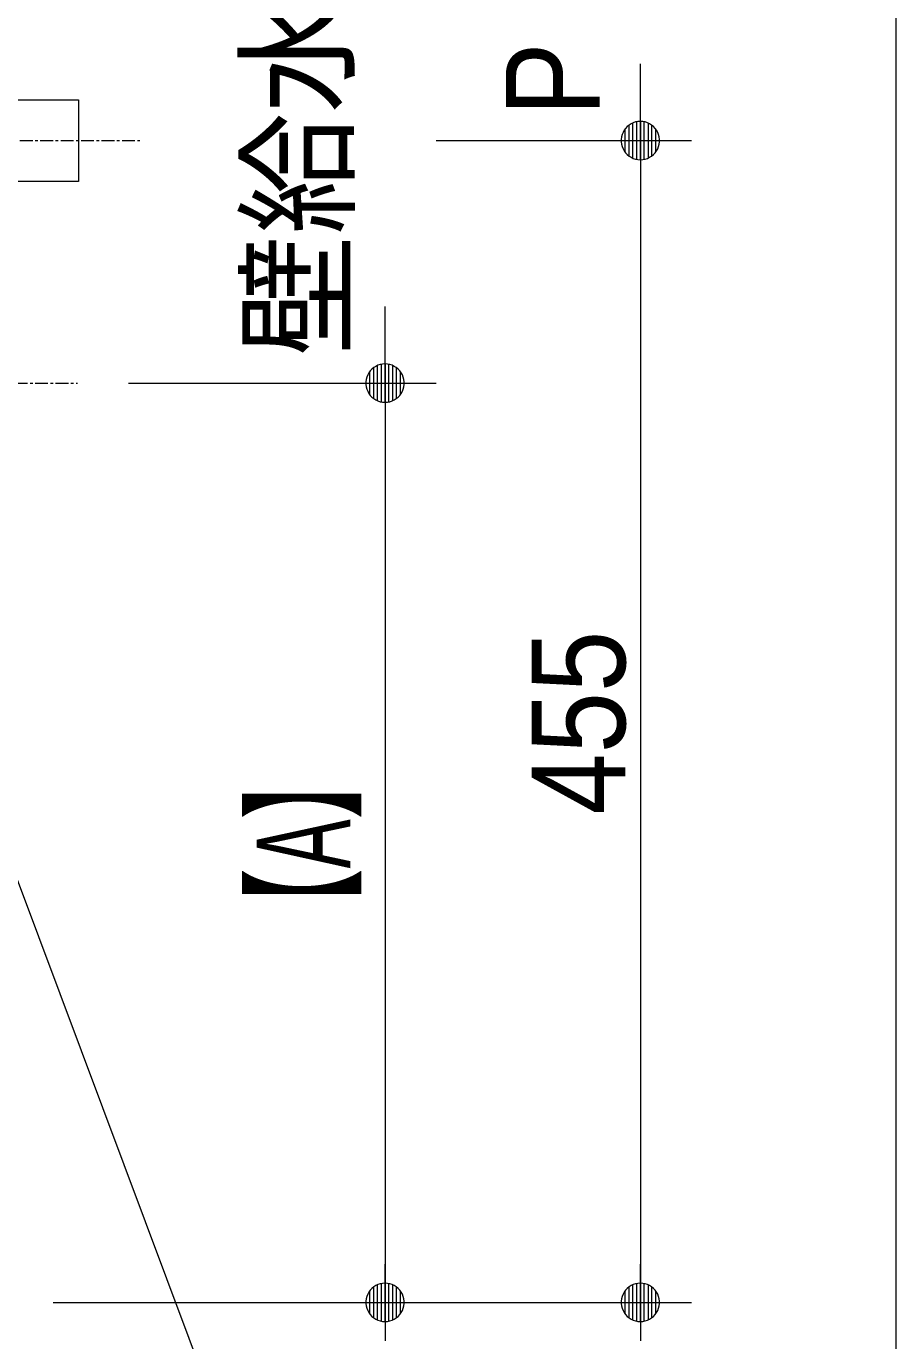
# Model space of a CAD drawing. Units: millimetres, scale not verified. Extents: x -6062 to 6062, y -3045 to 3045.
# Drawn here: x -708 to -368, y -2085 to -1570 of the extents above; entities that cross this region are included whole.
import ezdxf
from ezdxf.enums import TextEntityAlignment as Align

# ---------------------------------------------------------------- set-up
doc = ezdxf.new("R2010")
doc.units = ezdxf.units.MM
doc.header["$LTSCALE"] = 20
doc.linetypes.add('CHAIN1', pattern=[8, 5, -1, 1, -1])
for name, color, linetype, lineweight in [('0-0_1図面枠', 7, 'Continuous', 9), ('0-1_2寸法-3', 7, 'Continuous', 9), ('0-2_2寸法-1', 7, 'Continuous', 9), ('0-3_0', 7, 'Continuous', 9), ('0-4_2寸法-2', 7, 'Continuous', 9), ('0-7_4給排水', 7, 'Continuous', 9)]:
    doc.layers.add(name, color=color, linetype=linetype, lineweight=lineweight)
doc.styles.add('ＭＳ Ｐゴシック', font='')
doc.styles.get('ＭＳ Ｐゴシック').set_extended_font_data('MS PGothic')

# ---------------------------------------------------------------- blocks, each defined once
blk = doc.blocks.new('グループ-4')
at = {"layer": '0-0_1図面枠'}
blk.add_line((28400, 41000), (28400, -48600), dxfattribs=at)
blk = doc.blocks.new('_Dot')
at = {"layer": '0-3_0'}
for p, q in [((-10, 0), (-20, 0)), ((9.78, 2), (-9.78, 2)), ((7.99, 6), (-7.99, 6)), ((9.16, -3.98), (-9.16, -3.98)), ((6, -7.98), (-6, -7.98))]:
    blk.add_line(p, q, dxfattribs=at)
for points in [[(10, 0), (9.92, 1.25), (9.69, 2.49), (9.3, 3.68), (8.76, 4.82), (8.09, 5.88), (7.29, 6.85), (6.37, 7.71), (5.36, 8.44), (4.26, 9.05), (3.09, 9.51), (1.87, 9.82), (0.63, 9.98), (-0.63, 9.98), (-1.87, 9.82), (-3.09, 9.51), (-4.26, 9.05), (-5.36, 8.44), (-6.37, 7.71), (-7.29, 6.85), (-8.09, 5.88), (-8.76, 4.82), (-9.3, 3.68), (-9.69, 2.49), (-9.92, 1.25), (-10, 0), (0, 0)], [(-10, 0), (-9.92, -1.25), (-9.69, -2.49), (-9.3, -3.68), (-8.76, -4.82), (-8.09, -5.88), (-7.29, -6.85), (-6.37, -7.71), (-5.36, -8.44), (-4.26, -9.05), (-3.09, -9.51), (-1.87, -9.82), (-0.63, -9.98), (0.63, -9.98), (1.87, -9.82), (3.09, -9.51), (4.26, -9.05), (5.36, -8.44), (6.37, -7.71), (7.29, -6.85), (8.09, -5.88), (8.76, -4.82), (9.3, -3.68), (9.69, -2.49), (9.92, -1.25), (10, 0), (0, 0)]]:
    blk.add_lwpolyline(points, close=True, dxfattribs=at)
blk = doc.blocks.new('グループ-56')
at = {"layer": '0-7_4給排水', "linetype": 'CHAIN1'}
blk.add_line((18500, -32300), (22500, -32300), dxfattribs=at)
at = {"layer": '0-7_4給排水'}
blk.add_lwpolyline([(19000, -31980), (22000, -31980), (22000, -32620), (19000, -32620)], dxfattribs=at)
blk = doc.blocks.new('止水栓_側面')
at = {"layer": '0-7_4給排水', "linetype": 'CHAIN1'}
blk.add_line((-3010, 0), (1000, 0), dxfattribs=at)
at = {"layer": '0-7_4給排水'}
blk.add_lwpolyline([(-900, 1200), (-900, 600), (-1200, 600), (-1200, 1200)], dxfattribs=at)
for points in [[(-1950, 660), (-1850, 660), (-1850, 300), (-1950, 300)], [(-1330, 600), (-770, 600), (-770, 360), (-1330, 360)], [(-200, 600), (0, 600), (0, -600), (-200, -600)], [(-1250, 360), (-850, 360), (-850, 298), (-1250, 298)], [(-1450, -300), (-2010, -300), (-2010, 300), (-1450, 300)], [(-1450, 240), (-1430, 240), (-1430, -240), (-1450, -240)], [(-1430, 298), (-200, 298), (-200, -298), (-1430, -298)]]:
    blk.add_lwpolyline(points, close=True, dxfattribs=at)
blk = doc.blocks.new('グループ-60')
at = {"layer": '0-7_4給排水'}
blk.add_blockref('止水栓_側面', (20990, -34200), dxfattribs=at)

msp = doc.modelspace()

# ---------------------------------------------------------------- linework, layer by layer
at = {"layer": '0-1_2寸法-3'}
msp.add_lwpolyline([(-947.72, -2420), (-518.53, -2420), (-778.75, -1724.9)], dxfattribs=at)
at = {"layer": '0-2_2寸法-1'}
for p, q in [((-547.5, -1615), (-447.5, -1615)), ((-467.5, -1630.01), (-467.5, -2054.99)), ((-668, -1710), (-547.5, -1710)), ((-567.5, -1725.01), (-567.5, -2054.99)), ((-697.5, -2070), (-547.5, -2070)), ((-547.5, -2070), (-447.5, -2070))]:
    msp.add_line(p, q, dxfattribs=at)
at = {"layer": '0-4_2寸法-2'}
for p, q in [((-467.5, -1599.99), (-467.5, -1584.99)), ((-547.5, -1615), (-447.5, -1615)), ((-467.5, -1615), (-467.5, -2070)), ((-567.5, -1694.99), (-567.5, -1679.99)), ((-668, -1710), (-547.5, -1710)), ((-567.5, -1710), (-567.5, -2070)), ((-697.5, -2070), (-547.5, -2070)), ((-547.5, -2070), (-447.5, -2070))]:
    msp.add_line(p, q, dxfattribs=at)

# ---------------------------------------------------------------- block references
at = {"layer": '0-0_1図面枠', "xscale": 0.05, "yscale": 0.05}
msp.add_blockref('グループ-4', (-1787.5, 0), dxfattribs=at)
at = {"layer": '0-2_2寸法-1', "xscale": 0.7503418, "yscale": 0.7503418}
for p, rotation in [((-467.5, -1615), 90), ((-567.5, -1710), 90), ((-567.5, -2070), 270), ((-467.5, -2070), 270)]:
    msp.add_blockref('_Dot', p, dxfattribs=dict(at, rotation=rotation))
at = {"layer": '0-4_2寸法-2', "xscale": 0.7503418, "yscale": 0.7503418}
for p, rotation in [((-467.5, -1615), 270), ((-567.5, -1710), 270), ((-567.5, -2070), 90), ((-467.5, -2070), 90)]:
    msp.add_blockref('_Dot', p, dxfattribs=dict(at, rotation=rotation))
at = {"layer": '0-7_4給排水', "xscale": 0.05, "yscale": 0.05}
for name in ['グループ-60', 'グループ-56']:
    msp.add_blockref(name, (-1787.5, 0), dxfattribs=at)

# ---------------------------------------------------------------- texts
at = {"layer": '0-2_2寸法-1', "style": 'ＭＳ Ｐゴシック'}
for s, height, width, p in [('455', 36.66, 0.9, (-462.44, -1879)), ('【A】', 36.69, 0.6, (-570.13, -1930.05))]:
    msp.add_text(s, height=height, rotation=90, dxfattribs=dict(at, width=width)).set_placement(p, align=Align.BOTTOM_LEFT)
at = {"layer": '0-4_2寸法-2', "style": 'ＭＳ Ｐゴシック'}
for s, height, width, p in [('Pトラップ排水位置', 36.69, 0.9, (-472.48, -1605.42)), ('壁給水・給湯位置', 36.66, 0.95, (-572.38, -1699.36))]:
    msp.add_text(s, height=height, rotation=90, dxfattribs=dict(at, width=width)).set_placement(p, align=Align.BOTTOM_LEFT)

doc.saveas('drawing.dxf')
